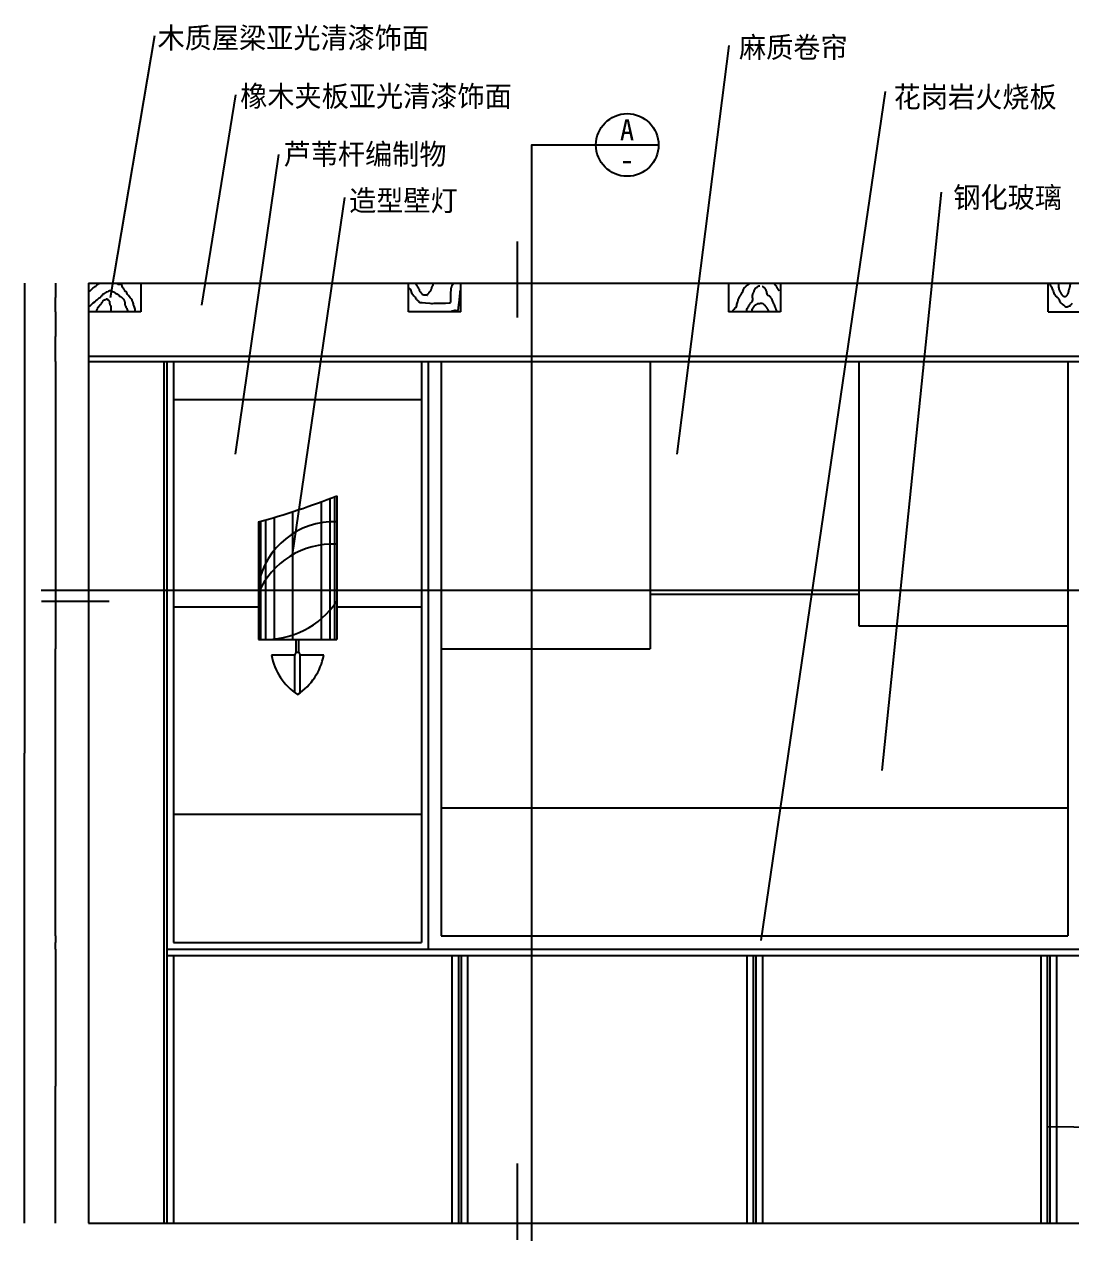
# Model space of a CAD drawing. Header units: metres. Extents: x 103 to 7206, y 244 to 9376.
# Drawn here: x 260 to 4271, y 4718 to 9376 of the extents above; entities that cross this region are included whole.
import ezdxf

# ---------------------------------------------------------------- set-up
doc = ezdxf.new("R2010")
doc.units = ezdxf.units.M
for name, color, linetype in [('3', 3, 'Continuous'), ('4', 4, 'Continuous'), ('7', 7, 'Continuous'), ('BH', 3, 'Continuous'), ('DIM', 3, 'Continuous'), ('TEXT', 3, 'Continuous')]:
    doc.layers.add(name, color=color, linetype=linetype)
doc.dimstyles.get("Standard").update_dxf_attribs({"dimtxt": 2.5, "dimasz": 2.5, "dimexe": 1.25, "dimexo": 0.625, "dimtad": 1, "dimcen": 2.5, "dimazin": 3, "dimtfac": 1, "dimtmove": 0, "dimatfit": 3})

# ---------------------------------------------------------------- blocks, each defined once
blk = doc.blocks.new('*D5')
for p, q in [((379.26, 8084.85), (379.26, 6984.85)), ((379.01, 6984.85), (378.76, 6984.85)), ((379.26, 5884.85), (379.26, 6984.85)), ((379.26, 6984.85), (379.26, 6984.85)), ((379.51, 6984.85), (379.76, 6984.85))]:
    blk.add_line(p, q)
at = {"layer": 'Defpoints'}
for p in [(379.26, 8084.85), (379.26, 6984.85), (379.26, 5884.85)]:
    blk.add_point(p, dxfattribs=at)
at = {"layer": 'DIM', "insert": (379.26, 6985.975), "char_height": 1, "attachment_point": 5}
blk.add_mtext('0', dxfattribs=at)
blk = doc.blocks.new('*D6')
for p, q in [((260.78, 8384.85), (260.78, 6584.85)), ((260.53, 6584.85), (260.28, 6584.85)), ((260.78, 4784.85), (260.78, 6584.85)), ((260.78, 6584.85), (260.78, 6584.85)), ((261.03, 6584.85), (261.28, 6584.85))]:
    blk.add_line(p, q)
at = {"layer": 'Defpoints'}
for p in [(260.78, 8384.85), (260.78, 6584.85), (260.78, 4784.85)]:
    blk.add_point(p, dxfattribs=at)
at = {"layer": 'DIM', "insert": (260.78, 6585.975), "char_height": 1, "attachment_point": 5}
blk.add_mtext('0', dxfattribs=at)
blk = doc.blocks.new('*D10')
for p, q in [((379.26, 5884.85), (379.26, 5859.85)), ((379.01, 5859.85), (378.76, 5859.85)), ((379.26, 5834.85), (379.26, 5859.85)), ((379.26, 5859.85), (379.26, 5859.85)), ((379.51, 5859.85), (379.76, 5859.85))]:
    blk.add_line(p, q)
at = {"layer": 'Defpoints'}
for p in [(379.26, 5884.85), (379.26, 5859.85), (379.26, 5834.85)]:
    blk.add_point(p, dxfattribs=at)
at = {"layer": 'DIM', "insert": (379.26, 5860.975), "char_height": 1, "attachment_point": 5}
blk.add_mtext('0', dxfattribs=at)
blk = doc.blocks.new('*D11')
for p, q in [((379.26, 5834.85), (379.26, 5309.85)), ((379.01, 5309.85), (378.76, 5309.85)), ((379.26, 4784.85), (379.26, 5309.85)), ((379.26, 5309.85), (379.26, 5309.85)), ((379.51, 5309.85), (379.76, 5309.85))]:
    blk.add_line(p, q)
at = {"layer": 'Defpoints'}
for p in [(379.26, 5834.85), (379.26, 5309.85), (379.26, 4784.85)]:
    blk.add_point(p, dxfattribs=at)
at = {"layer": 'DIM', "insert": (379.26, 5310.975), "char_height": 1, "attachment_point": 5}
blk.add_mtext('0', dxfattribs=at)
blk = doc.blocks.new('*D20')
for p, q in [((379.26, 8384.85), (379.26, 8329.85)), ((379.01, 8329.85), (378.76, 8329.85)), ((379.26, 8274.85), (379.26, 8329.85)), ((379.26, 8329.85), (379.26, 8329.85)), ((379.51, 8329.85), (379.76, 8329.85))]:
    blk.add_line(p, q)
at = {"layer": 'Defpoints'}
for p in [(379.26, 8384.85), (379.26, 8329.85), (379.26, 8274.85)]:
    blk.add_point(p, dxfattribs=at)
at = {"layer": 'DIM', "insert": (379.26, 8330.975), "char_height": 1, "attachment_point": 5}
blk.add_mtext('0', dxfattribs=at)
blk = doc.blocks.new('*D21')
for p, q in [((379.26, 8274.85), (379.26, 8179.85)), ((379.01, 8179.85), (378.76, 8179.85)), ((379.26, 8084.85), (379.26, 8179.85)), ((379.26, 8179.85), (379.26, 8179.85)), ((379.51, 8179.85), (379.76, 8179.85))]:
    blk.add_line(p, q)
at = {"layer": 'Defpoints'}
for p in [(379.26, 8274.85), (379.26, 8179.85), (379.26, 8084.85)]:
    blk.add_point(p, dxfattribs=at)
at = {"layer": 'DIM', "insert": (379.26, 8180.975), "char_height": 1, "attachment_point": 5}
blk.add_mtext('0', dxfattribs=at)

msp = doc.modelspace()

# ---------------------------------------------------------------- hatches: boundary and pattern name
at = {"layer": 'BH'}
h = msp.add_hatch(dxfattribs=at)
h.set_pattern_fill('GRATE', scale=1000)
h.paths.add_polyline_path([(1781.6, 8084.85), (831.6, 8084.85), (831.6, 5859.85), (1781.6, 5859.85)])
h.paths.add_polyline_path([(1456.6, 7020.53), (1311.6, 7020.53), (1311.6, 6969.19, -0.29), (1316.6, 6959.85), (1406.6, 6959.85, -0.21), (1306.6, 6809.85, -0.21), (1206.6, 6959.85), (1296.6, 6959.85, -0.29), (1301.6, 6969.19), (1301.6, 7020.53), (1156.6, 7020.53), (1156.6, 7470.53, 0.03), (1456.6, 7570.53)])
h = msp.add_hatch(dxfattribs=at)
h.set_pattern_fill('AR-RROOF', scale=500)
h.paths.add_polyline_path([(3456.6, 7072.8), (3456.6, 7193.83), (2656.6, 7193.83), (2656.6, 6984.85), (1856.6, 6984.85), (1856.6, 5884.85), (4256.6, 5884.85), (4256.6, 7072.8)])

# ---------------------------------------------------------------- linework, layer by layer
at = {"layer": '3'}
for p, q in [((506.6, 8104.85), (5606.6, 8104.85)), ((794.6, 8084.85), (794.6, 4784.85)), ((1806.6, 8084.85), (1806.6, 5834.85)), ((2656.6, 8084.85), (2656.6, 6984.85)), ((3456.6, 8084.85), (3456.6, 7072.8)), ((1396.44, 7547.26), (1396.44, 7020.53)), ((1429.76, 7559.94), (1429.76, 7020.53)), ((1448.29, 7567.21), (1448.29, 7020.53)), ((1287.68, 7509.36), (1287.68, 7020.53)), ((1164.92, 7472.77), (1164.92, 7020.53)), ((1183.44, 7477.88), (1183.44, 7020.53)), ((1216.77, 7487.44), (1216.77, 7020.53)), ((2656.6, 7193.83), (3456.6, 7193.83)), ((3456.6, 7072.8), (4256.6, 7072.8)), ((1856.6, 6984.85), (2656.6, 6984.85)), ((1924.1, 4784.85), (1924.1, 5809.85)), ((1934.1, 4784.85), (1934.1, 5809.85)), ((3051.6, 5809.85), (3051.6, 4784.85)), ((3061.6, 5809.85), (3061.6, 4784.85)), ((4179.1, 4784.85), (4179.1, 5809.85)), ((4189.1, 4784.85), (4189.1, 5809.85))]:
    msp.add_line(p, q, dxfattribs=at)
for centre, radius, start, end in [((1444.86, 7177.94), 292.82, 87.7, 169.87), ((1442.67, 7074.21), 311.78, 87.44, 156.57), ((1185.09, 7344.6), 324.48, 267.11, 326.8)]:
    msp.add_arc(centre, radius, start, end, dxfattribs=at)
at = {"layer": '4'}
for p, q in [((506.6, 8384.85), (5606.6, 8384.85)), ((506.6, 8384.85), (506.6, 4784.85)), ((706.6, 8384.85), (706.6, 8274.85)), ((1731.6, 8274.85), (1731.6, 8384.85)), ((1931.6, 8274.85), (1931.6, 8384.85)), ((2956.6, 8384.85), (2956.6, 8274.85)), ((3156.6, 8384.85), (3156.6, 8274.85)), ((4181.6, 8274.85), (4181.6, 8384.85)), ((706.6, 8274.85), (506.6, 8274.85)), ((1931.6, 8274.85), (1731.6, 8274.85)), ((3156.6, 8274.85), (2956.6, 8274.85)), ((4181.6, 8274.85), (4381.6, 8274.85)), ((506.6, 8084.85), (5606.6, 8084.85)), ((806.6, 8084.85), (806.6, 4784.85)), ((1856.6, 8084.85), (1856.6, 5884.85)), ((4256.6, 8084.85), (4256.6, 5884.85)), ((1456.6, 7570.53), (1456.6, 7020.53)), ((1156.6, 7470.53), (1156.6, 7020.53)), ((1156.6, 7020.53), (1456.6, 7020.53)), ((1301.6, 6969.19), (1301.6, 7020.53)), ((1311.6, 6969.19), (1311.6, 7020.53)), ((1296.6, 6959.85), (1206.6, 6959.85)), ((1296.6, 6816.68), (1296.6, 6961.16)), ((1316.6, 6816.68), (1316.6, 6961.16)), ((1406.6, 6959.85), (1316.6, 6959.85)), ((1856.6, 5884.85), (4256.6, 5884.85)), ((506.6, 4784.85), (5606.6, 4784.85))]:
    msp.add_line(p, q, dxfattribs=at)
for centre, radius, start, end in [((466.36, 10041.25), 2661.78, 285.03, 291.84), ((1429.11, 6999.85), 226.07, 190.19, 237.19), ((1306.6, 6960.51), 10.02, 356.25, 183.75), ((1184.1, 6999.85), 226.07, 302.81, 349.81)]:
    msp.add_arc(centre, radius, start, end, dxfattribs=at)
at = {"layer": '7'}
for p, q in [((831.6, 8084.85), (831.6, 5859.85)), ((1781.6, 8084.85), (1781.6, 5859.85)), ((806.6, 5834.85), (5306.6, 5834.85)), ((831.6, 5859.85), (1781.6, 5859.85)), ((806.6, 5809.85), (5306.6, 5809.85)), ((831.6, 5809.85), (831.6, 4784.85)), ((1899.1, 4784.85), (1899.1, 5809.85)), ((1959.1, 4784.85), (1959.1, 5809.85)), ((3026.6, 5809.85), (3026.6, 4784.85)), ((3086.6, 5809.85), (3086.6, 4784.85)), ((4154.1, 4784.85), (4154.1, 5809.85)), ((4214.1, 4784.85), (4214.1, 5809.85))]:
    msp.add_line(p, q, dxfattribs=at)
at = {"layer": 'BH'}
for p, q in [((546.87, 8382.94), (550.63, 8384.82)), ((550.63, 8384.82), (552.52, 8384.82)), ((511.12, 8354.74), (513, 8354.74)), ((513, 8354.74), (514.88, 8358.5)), ((514.88, 8358.5), (518.64, 8362.26)), ((518.64, 8362.26), (522.41, 8366.02)), ((522.41, 8366.02), (526.17, 8367.9)), ((526.17, 8367.9), (529.93, 8371.66)), ((529.93, 8371.66), (533.7, 8373.54)), ((533.7, 8373.54), (537.46, 8377.3)), ((537.46, 8377.3), (541.22, 8379.18)), ((541.22, 8379.18), (546.87, 8382.94)), ((558.16, 8337.82), (560.04, 8339.7)), ((560.04, 8339.7), (561.92, 8343.46)), ((561.92, 8343.46), (565.69, 8345.34)), ((565.69, 8345.34), (567.57, 8345.34)), ((567.57, 8345.34), (569.45, 8347.22)), ((569.45, 8347.22), (571.33, 8349.1)), ((571.33, 8349.1), (573.21, 8349.1)), ((573.21, 8349.1), (575.1, 8350.98)), ((575.1, 8350.98), (580.74, 8352.86)), ((580.74, 8352.86), (584.51, 8354.74)), ((584.51, 8354.74), (586.39, 8356.62)), ((586.39, 8356.62), (593.91, 8356.62)), ((593.91, 8356.62), (595.8, 8354.74)), ((595.8, 8354.74), (597.68, 8352.86)), ((597.68, 8352.86), (601.44, 8350.98)), ((601.44, 8350.98), (605.2, 8349.1)), ((605.2, 8349.1), (607.09, 8347.22)), ((607.09, 8347.22), (610.85, 8345.34)), ((610.85, 8345.34), (614.61, 8343.46)), ((614.61, 8343.46), (620.26, 8339.7)), ((616.49, 8381.06), (616.49, 8382.94)), ((618.38, 8381.06), (616.49, 8381.06)), ((618.38, 8379.18), (618.38, 8381.06)), ((633.43, 8379.18), (618.38, 8379.18)), ((620.26, 8339.7), (624.02, 8337.82)), ((633.43, 8377.3), (633.43, 8379.18)), ((635.31, 8375.42), (633.43, 8377.3)), ((635.31, 8369.78), (635.31, 8375.42)), ((637.19, 8367.9), (635.31, 8369.78)), ((639.08, 8367.9), (637.19, 8367.9)), ((639.08, 8366.02), (639.08, 8367.9)), ((640.96, 8362.26), (639.08, 8366.02)), ((642.84, 8360.38), (640.96, 8362.26)), ((644.72, 8358.5), (642.84, 8360.38)), ((644.72, 8356.62), (644.72, 8358.5)), ((646.6, 8352.86), (644.72, 8356.62)), ((650.37, 8350.98), (646.6, 8352.86)), ((652.25, 8347.22), (650.37, 8350.98)), ((654.13, 8343.46), (652.25, 8347.22)), ((656.01, 8341.58), (654.13, 8343.46)), ((659.78, 8337.82), (656.01, 8341.58)), ((1732.47, 8367.21), (1732.47, 8366.74)), ((1732.47, 8366.74), (1733.86, 8364.89)), ((1733.86, 8364.89), (1738.49, 8360.26)), ((1738.49, 8360.26), (1743.12, 8347.3)), ((1743.12, 8347.3), (1747.76, 8341.75)), ((1747.76, 8341.75), (1752.39, 8336.2)), ((1757.95, 8384.33), (1757.95, 8382.02)), ((1757.95, 8382.02), (1758.41, 8381.55)), ((1758.41, 8381.55), (1758.88, 8380.63)), ((1758.88, 8380.63), (1759.8, 8380.16)), ((1759.8, 8380.16), (1760.73, 8379.24)), ((1760.73, 8379.24), (1761.66, 8377.85)), ((1761.66, 8377.85), (1762.12, 8376.46)), ((1762.12, 8376.46), (1763.05, 8375.54)), ((1763.05, 8375.54), (1763.51, 8374.61)), ((1763.51, 8374.61), (1765.36, 8371.83)), ((1765.36, 8371.83), (1765.83, 8370.45)), ((1765.83, 8370.45), (1766.29, 8369.52)), ((1766.29, 8369.52), (1766.75, 8369.06)), ((1766.75, 8369.06), (1767.22, 8369.06)), ((1767.22, 8369.06), (1767.22, 8368.59)), ((1767.22, 8368.59), (1767.68, 8368.13)), ((1767.68, 8368.13), (1768.14, 8367.67)), ((1768.14, 8367.67), (1768.61, 8366.74)), ((1768.61, 8366.74), (1770, 8363.97)), ((1770, 8363.97), (1770, 8363.04)), ((1770, 8363.04), (1770.46, 8362.11)), ((1770.46, 8362.11), (1770.92, 8361.65)), ((1770.92, 8361.65), (1771.39, 8361.65)), ((1771.39, 8361.65), (1771.85, 8361.19)), ((1771.85, 8361.19), (1771.85, 8359.8)), ((1771.85, 8359.8), (1772.31, 8357.95)), ((1772.31, 8357.95), (1772.78, 8356.56)), ((1772.78, 8356.56), (1773.7, 8355.17)), ((1773.7, 8355.17), (1773.7, 8353.78)), ((1773.7, 8353.78), (1774.63, 8352.86)), ((1774.63, 8352.86), (1774.63, 8352.4)), ((1774.63, 8352.4), (1775.56, 8352.4)), ((1775.56, 8352.4), (1775.56, 8351.93)), ((1775.56, 8351.93), (1776.48, 8351.47)), ((1776.48, 8351.47), (1777.87, 8350.08)), ((1777.87, 8350.08), (1778.8, 8348.23)), ((1778.8, 8348.23), (1779.73, 8347.3)), ((1779.73, 8347.3), (1780.65, 8345.92)), ((1780.65, 8345.92), (1781.12, 8344.53)), ((1781.12, 8344.53), (1782.04, 8343.6)), ((1782.04, 8343.6), (1782.97, 8343.14)), ((1782.97, 8343.14), (1783.9, 8343.14)), ((1783.9, 8343.14), (1785.75, 8341.29)), ((1785.75, 8341.29), (1790.38, 8340.36)), ((1790.38, 8340.36), (1792.24, 8339.44)), ((1792.24, 8339.44), (1794.09, 8339.44)), ((1794.09, 8339.44), (1794.55, 8339.9)), ((1794.55, 8339.9), (1797.8, 8339.9)), ((1797.8, 8339.9), (1799.65, 8339.44)), ((1799.65, 8339.44), (1801.5, 8339.44)), ((1801.5, 8339.44), (1802.89, 8338.97)), ((1802.89, 8338.97), (1803.82, 8338.97)), ((1803.82, 8338.97), (1804.28, 8339.44)), ((1804.28, 8340.82), (1804.75, 8341.75)), ((1804.28, 8339.44), (1804.28, 8340.82)), ((1804.75, 8342.68), (1805.67, 8343.6)), ((1804.75, 8341.75), (1804.75, 8342.68)), ((1805.67, 8343.6), (1806.14, 8343.6)), ((1806.14, 8343.6), (1806.6, 8344.06)), ((1806.6, 8344.06), (1807.06, 8344.53)), ((1807.06, 8344.53), (1807.99, 8344.99)), ((1807.99, 8344.99), (1808.92, 8346.38)), ((1808.92, 8346.38), (1810.31, 8348.23)), ((1810.31, 8348.23), (1811.23, 8350.08)), ((1811.23, 8350.08), (1812.16, 8351.47)), ((1812.16, 8351.47), (1812.62, 8352.4)), ((1812.62, 8352.4), (1813.55, 8352.86)), ((1813.55, 8352.86), (1814.01, 8353.78)), ((1814.01, 8353.78), (1814.48, 8353.78)), ((1814.48, 8353.78), (1815.4, 8354.25)), ((1815.4, 8354.25), (1816.79, 8355.64)), ((1816.79, 8355.64), (1817.26, 8356.56)), ((1817.26, 8356.56), (1817.72, 8358.41)), ((1817.72, 8358.41), (1818.65, 8360.26)), ((1818.65, 8360.26), (1819.11, 8361.65)), ((1819.11, 8363.04), (1820.96, 8364.89)), ((1819.11, 8361.65), (1819.11, 8363.04)), ((1820.96, 8364.89), (1821.43, 8365.82)), ((1821.43, 8368.59), (1821.89, 8370.45)), ((1821.43, 8365.82), (1821.43, 8368.59)), ((1821.89, 8370.45), (1822.82, 8373.22)), ((1822.82, 8373.22), (1823.28, 8374.15)), ((1823.28, 8374.15), (1824.21, 8375.07)), ((1824.21, 8375.07), (1824.21, 8375.54)), ((1824.21, 8375.54), (1825.13, 8375.54)), ((1825.13, 8375.54), (1825.6, 8376)), ((1825.6, 8381.09), (1825.6, 8383.4)), ((1826.06, 8381.09), (1825.6, 8381.09)), ((1825.6, 8376.46), (1826.06, 8377.39)), ((1825.6, 8376), (1825.6, 8376.46)), ((1826.06, 8377.39), (1826.06, 8381.09)), ((1893.24, 8335.73), (1893.7, 8340.36)), ((1893.7, 8345.92), (1894.17, 8351.47)), ((1893.7, 8340.36), (1893.7, 8345.92)), ((1894.17, 8353.32), (1894.63, 8353.78)), ((1894.17, 8351.47), (1894.17, 8353.32)), ((1894.63, 8353.78), (1895.09, 8354.71)), ((1895.09, 8365.35), (1895.56, 8366.74)), ((1895.09, 8354.71), (1895.09, 8365.35)), ((1895.56, 8366.74), (1896.02, 8367.67)), ((1896.02, 8368.59), (1896.48, 8369.06)), ((1896.02, 8367.67), (1896.02, 8368.59)), ((1896.48, 8369.06), (1896.95, 8369.98)), ((1896.95, 8371.37), (1897.41, 8373.22)), ((1896.95, 8369.98), (1896.95, 8371.37)), ((1897.41, 8373.22), (1898.34, 8375.07)), ((1898.34, 8375.07), (1898.8, 8376.46)), ((1898.8, 8376.46), (1899.26, 8377.85)), ((1899.26, 8377.85), (1899.73, 8378.31)), ((1899.73, 8378.31), (1900.65, 8378.31)), ((1900.65, 8378.31), (1901.12, 8378.78)), ((1901.12, 8378.78), (1901.58, 8378.78)), ((1901.58, 8378.78), (1901.58, 8380.16)), ((1901.58, 8380.16), (1902.04, 8380.16)), ((1902.04, 8380.63), (1902.51, 8381.09)), ((1902.04, 8380.16), (1902.04, 8380.63)), ((1902.51, 8382.02), (1902.97, 8382.48)), ((1902.51, 8381.09), (1902.51, 8382.02)), ((1902.97, 8382.48), (1902.97, 8382.94)), ((1927.99, 8348.23), (1926.6, 8335.27)), ((1928.45, 8353.78), (1927.99, 8348.23)), ((1928.92, 8355.17), (1928.45, 8353.78)), ((1929.38, 8356.1), (1928.92, 8355.17)), ((1929.84, 8357.02), (1929.38, 8356.1)), ((1929.84, 8358.41), (1929.84, 8357.02)), ((3002.38, 8336.84), (3003.65, 8339.38)), ((3003.65, 8339.38), (3004.92, 8341.93)), ((3004.92, 8343.2), (3006.2, 8344.47)), ((3004.92, 8341.93), (3004.92, 8343.2)), ((3006.2, 8344.47), (3007.47, 8347.01)), ((3007.47, 8347.01), (3008.74, 8349.56)), ((3008.74, 8349.56), (3011.29, 8353.37)), ((3011.29, 8353.37), (3013.84, 8361)), ((3013.84, 8361), (3015.11, 8363.55)), ((3015.11, 8363.55), (3017.66, 8368.63)), ((3017.66, 8368.63), (3018.93, 8369.91)), ((3018.93, 8369.91), (3020.2, 8369.91)), ((3020.2, 8369.91), (3020.2, 8371.18)), ((3020.2, 8371.18), (3021.48, 8371.18)), ((3021.48, 8371.18), (3022.75, 8372.45)), ((3022.75, 8372.45), (3024.02, 8373.72)), ((3024.02, 8373.72), (3025.3, 8374.99)), ((3025.3, 8374.99), (3025.3, 8376.27)), ((3025.3, 8376.27), (3026.57, 8376.27)), ((3026.57, 8377.54), (3027.84, 8377.54)), ((3026.57, 8376.27), (3026.57, 8377.54)), ((3027.84, 8377.54), (3029.12, 8378.81)), ((3029.12, 8378.81), (3030.39, 8378.81)), ((3030.39, 8378.81), (3030.39, 8380.08)), ((3030.39, 8380.08), (3032.94, 8380.08)), ((3032.94, 8380.08), (3032.94, 8381.35)), ((3032.94, 8381.35), (3034.21, 8381.35)), ((3034.21, 8381.35), (3034.21, 8382.63)), ((3034.21, 8382.63), (3036.75, 8382.63)), ((3048.21, 8338.11), (3049.49, 8341.93)), ((3048.21, 8329.21), (3048.21, 8338.11)), ((3049.49, 8344.47), (3050.76, 8345.74)), ((3049.49, 8341.93), (3049.49, 8344.47)), ((3050.76, 8347.01), (3052.03, 8348.29)), ((3050.76, 8345.74), (3050.76, 8347.01)), ((3052.03, 8348.29), (3053.31, 8350.83)), ((3053.31, 8350.83), (3054.58, 8352.1)), ((3054.58, 8355.92), (3055.85, 8358.46)), ((3054.58, 8352.1), (3054.58, 8355.92)), ((3055.85, 8358.46), (3057.13, 8361)), ((3057.13, 8361), (3058.4, 8363.55)), ((3058.4, 8363.55), (3059.67, 8366.09)), ((3059.67, 8366.09), (3059.67, 8367.36)), ((3059.67, 8367.36), (3060.95, 8367.36)), ((3060.95, 8367.36), (3062.22, 8368.63)), ((3062.22, 8368.63), (3063.49, 8368.63)), ((3063.49, 8368.63), (3066.04, 8369.91)), ((3066.04, 8369.91), (3067.31, 8371.18)), ((3067.31, 8371.18), (3067.31, 8372.45)), ((3067.31, 8372.45), (3069.86, 8372.45)), ((3069.86, 8372.45), (3071.13, 8373.72)), ((3071.13, 8373.72), (3073.68, 8374.99)), ((3073.68, 8374.99), (3077.5, 8374.99)), ((3086.41, 8373.72), (3087.68, 8373.72)), ((3087.68, 8373.72), (3088.96, 8372.45)), ((3088.96, 8372.45), (3090.23, 8371.18)), ((3090.23, 8371.18), (3092.78, 8369.91)), ((3092.78, 8369.91), (3094.05, 8368.63)), ((3094.05, 8368.63), (3095.32, 8366.09)), ((3095.32, 8366.09), (3096.6, 8364.82)), ((3096.6, 8364.82), (3097.87, 8362.28)), ((3097.87, 8362.28), (3099.14, 8361)), ((3099.14, 8361), (3100.41, 8358.46)), ((3100.41, 8358.46), (3100.41, 8357.19)), ((3100.41, 8357.19), (3102.96, 8352.1)), ((3102.96, 8352.1), (3102.96, 8348.29)), ((3102.96, 8348.29), (3104.23, 8344.47)), ((3104.23, 8344.47), (3108.05, 8339.38)), ((3108.05, 8339.38), (3111.87, 8336.84)), ((3132.25, 8382.63), (3133.52, 8382.63)), ((3133.52, 8382.63), (3136.06, 8378.81)), ((3136.06, 8378.81), (3139.88, 8374.99)), ((3139.88, 8374.99), (3139.88, 8372.45)), ((3139.88, 8372.45), (3141.16, 8371.18)), ((3141.16, 8371.18), (3141.16, 8369.91)), ((3141.16, 8369.91), (3142.43, 8369.91)), ((3142.43, 8369.91), (3142.43, 8367.36)), ((3142.43, 8367.36), (3143.7, 8366.09)), ((3143.7, 8366.09), (3143.7, 8364.82)), ((3143.7, 8364.82), (3144.98, 8364.82)), ((3144.98, 8364.82), (3144.98, 8363.55)), ((3144.98, 8363.55), (3146.25, 8363.55)), ((3146.25, 8363.55), (3146.25, 8361)), ((3146.25, 8361), (3147.52, 8361)), ((3147.52, 8361), (3147.52, 8359.73)), ((3147.52, 8359.73), (3148.8, 8359.73)), ((3148.8, 8359.73), (3148.8, 8358.46)), ((3148.8, 8358.46), (3150.07, 8358.46)), ((3150.07, 8358.46), (3150.07, 8355.92)), ((4186.4, 8381.56), (4187.67, 8380.29)), ((4187.67, 8380.29), (4188.94, 8377.74)), ((4188.94, 8377.74), (4191.49, 8373.93)), ((4191.49, 8373.93), (4194.04, 8370.11)), ((4194.04, 8370.11), (4196.58, 8362.48)), ((4196.58, 8362.48), (4199.13, 8358.67)), ((4199.13, 8358.67), (4200.4, 8354.85)), ((4200.4, 8354.85), (4201.68, 8349.76)), ((4201.68, 8349.76), (4202.95, 8345.95)), ((4202.95, 8345.95), (4205.5, 8342.13)), ((4205.5, 8342.13), (4208.04, 8337.05)), ((4220.77, 8382.83), (4220.77, 8368.84)), ((4220.77, 8368.84), (4222.05, 8365.03)), ((4222.05, 8365.03), (4222.05, 8361.21)), ((4222.05, 8361.21), (4223.32, 8358.67)), ((4223.32, 8358.67), (4223.32, 8357.39)), ((4223.32, 8357.39), (4224.59, 8357.39)), ((4224.59, 8357.39), (4224.59, 8354.85)), ((4224.59, 8354.85), (4225.87, 8352.31)), ((4225.87, 8352.31), (4228.41, 8349.76)), ((4228.41, 8349.76), (4228.41, 8347.22)), ((4228.41, 8347.22), (4229.69, 8347.22)), ((4229.69, 8347.22), (4229.69, 8344.68)), ((4229.69, 8344.68), (4232.23, 8342.13)), ((4232.23, 8342.13), (4233.51, 8339.59)), ((4233.51, 8339.59), (4236.05, 8337.05)), ((4251.33, 8335.77), (4253.88, 8338.32)), ((4253.88, 8338.32), (4255.15, 8339.59)), ((4255.15, 8340.86), (4256.42, 8342.13)), ((4255.15, 8339.59), (4255.15, 8340.86)), ((4256.42, 8342.13), (4256.42, 8343.4)), ((4256.42, 8343.4), (4257.7, 8343.4)), ((4257.7, 8344.68), (4258.97, 8347.22)), ((4257.7, 8343.4), (4257.7, 8344.68)), ((4258.97, 8349.76), (4260.24, 8352.31)), ((4258.97, 8347.22), (4258.97, 8349.76)), ((4260.24, 8357.39), (4261.52, 8358.67)), ((4260.24, 8352.31), (4260.24, 8357.39)), ((4261.52, 8358.67), (4261.52, 8361.21)), ((4261.52, 8361.21), (4262.79, 8361.21)), ((4262.79, 8365.03), (4264.06, 8366.3)), ((4262.79, 8361.21), (4262.79, 8365.03)), ((4264.06, 8366.3), (4264.06, 8370.11)), ((4264.06, 8370.11), (4265.34, 8370.11)), ((4265.34, 8370.11), (4265.34, 8377.74)), ((4265.34, 8377.74), (4266.61, 8377.74)), ((4266.61, 8377.74), (4266.61, 8380.29)), ((4266.61, 8380.29), (4267.88, 8380.29)), ((4267.88, 8380.29), (4267.88, 8382.83)), ((507.35, 8294.59), (511.12, 8296.47)), ((507.35, 8292.71), (507.35, 8294.59)), ((511.12, 8296.47), (514.88, 8300.23)), ((514.88, 8300.23), (520.53, 8305.87)), ((520.53, 8305.87), (524.29, 8309.63)), ((524.29, 8309.63), (529.93, 8313.39)), ((529.93, 8313.39), (533.7, 8317.15)), ((533.7, 8317.15), (539.34, 8320.91)), ((539.34, 8320.91), (543.11, 8324.67)), ((541.22, 8290.83), (543.11, 8292.71)), ((543.11, 8324.67), (546.87, 8328.42)), ((543.11, 8292.71), (544.99, 8294.59)), ((544.99, 8294.59), (546.87, 8298.35)), ((546.87, 8328.42), (550.63, 8330.3)), ((546.87, 8298.35), (548.75, 8298.35)), ((548.75, 8298.35), (550.63, 8300.23)), ((550.63, 8330.3), (554.4, 8334.06)), ((550.63, 8300.23), (550.63, 8302.11)), ((550.63, 8302.11), (552.52, 8302.11)), ((552.52, 8302.11), (552.52, 8303.99)), ((552.52, 8303.99), (554.4, 8303.99)), ((554.4, 8334.06), (556.28, 8335.94)), ((554.4, 8303.99), (556.28, 8305.87)), ((556.28, 8335.94), (558.16, 8337.82)), ((556.28, 8305.87), (556.28, 8309.63)), ((556.28, 8309.63), (558.16, 8309.63)), ((558.16, 8309.63), (558.16, 8311.51)), ((558.16, 8311.51), (560.04, 8311.51)), ((560.04, 8313.39), (561.92, 8315.27)), ((560.04, 8311.51), (560.04, 8313.39)), ((561.92, 8317.15), (563.81, 8319.03)), ((561.92, 8315.27), (561.92, 8317.15)), ((563.81, 8319.03), (567.57, 8320.91)), ((567.57, 8320.91), (569.45, 8322.79)), ((569.45, 8322.79), (573.21, 8322.79)), ((573.21, 8322.79), (573.21, 8324.67)), ((573.21, 8324.67), (578.86, 8324.67)), ((578.86, 8324.67), (578.86, 8322.79)), ((578.86, 8322.79), (580.74, 8320.91)), ((580.74, 8320.91), (582.62, 8319.03)), ((582.62, 8319.03), (584.51, 8317.15)), ((584.51, 8317.15), (584.51, 8315.27)), ((584.51, 8315.27), (586.39, 8315.27)), ((586.39, 8315.27), (586.39, 8305.87)), ((586.39, 8305.87), (588.27, 8305.87)), ((588.27, 8305.87), (588.27, 8300.23)), ((588.27, 8300.23), (590.15, 8300.23)), ((590.15, 8300.23), (590.15, 8296.47)), ((590.15, 8296.47), (592.03, 8296.47)), ((592.03, 8296.47), (592.03, 8276.41)), ((624.02, 8337.82), (625.9, 8334.06)), ((625.9, 8334.06), (629.67, 8334.06)), ((629.67, 8334.06), (631.55, 8332.18)), ((631.55, 8332.18), (633.43, 8330.3)), ((633.43, 8330.3), (635.31, 8328.42)), ((635.31, 8328.42), (637.19, 8326.54)), ((637.19, 8326.54), (639.08, 8326.54)), ((639.08, 8326.54), (639.08, 8324.67)), ((639.08, 8324.67), (640.96, 8322.79)), ((640.96, 8322.79), (640.96, 8320.91)), ((640.96, 8320.91), (642.84, 8319.03)), ((642.84, 8319.03), (642.84, 8315.27)), ((642.84, 8315.27), (644.72, 8313.39)), ((644.72, 8313.39), (644.72, 8302.11)), ((644.72, 8302.11), (646.6, 8300.23)), ((646.6, 8300.23), (646.6, 8296.47)), ((646.6, 8296.47), (648.48, 8296.47)), ((648.48, 8296.47), (648.48, 8292.71)), ((648.48, 8292.71), (650.37, 8290.83)), ((661.66, 8334.06), (659.78, 8337.82)), ((663.54, 8332.18), (661.66, 8334.06)), ((665.42, 8328.42), (663.54, 8332.18)), ((669.18, 8324.67), (665.42, 8328.42)), ((672.95, 8319.03), (669.18, 8324.67)), ((674.83, 8313.39), (672.95, 8319.03)), ((676.71, 8309.63), (674.83, 8313.39)), ((678.59, 8305.87), (676.71, 8309.63)), ((678.59, 8302.11), (678.59, 8305.87)), ((680.47, 8296.47), (678.59, 8302.11)), ((684.24, 8285.19), (680.47, 8296.47)), ((1752.39, 8336.2), (1757.02, 8330.64)), ((1757.02, 8330.64), (1758.41, 8328.79)), ((1758.41, 8328.79), (1760.27, 8324.16)), ((1760.27, 8324.16), (1761.66, 8322.31)), ((1761.66, 8322.31), (1762.58, 8321.85)), ((1762.58, 8321.85), (1763.05, 8321.39)), ((1763.05, 8321.39), (1763.97, 8320.92)), ((1763.97, 8320.92), (1764.9, 8320)), ((1764.9, 8320), (1765.83, 8319.54)), ((1765.83, 8319.54), (1766.75, 8318.15)), ((1766.75, 8318.15), (1768.14, 8316.76)), ((1768.14, 8316.76), (1770, 8314.91)), ((1770, 8314.91), (1771.39, 8313.52)), ((1771.39, 8313.52), (1773.24, 8312.13)), ((1773.24, 8312.13), (1775.09, 8311.2)), ((1775.09, 8311.2), (1776.02, 8310.74)), ((1776.02, 8310.74), (1779.26, 8310.74)), ((1779.26, 8310.74), (1783.9, 8310.28)), ((1783.9, 8310.28), (1796.87, 8309.35)), ((1796.87, 8309.35), (1813.55, 8308.43)), ((1813.55, 8308.43), (1819.11, 8307.04)), ((1819.11, 8307.04), (1820.5, 8306.58)), ((1820.5, 8306.58), (1823.74, 8306.58)), ((1823.74, 8306.58), (1829.3, 8307.5)), ((1829.3, 8307.5), (1842.27, 8307.96)), ((1842.27, 8307.96), (1858.95, 8308.43)), ((1858.95, 8308.43), (1873.78, 8308.43)), ((1873.78, 8308.43), (1886.75, 8308.89)), ((1886.75, 8308.89), (1891.39, 8309.35)), ((1891.39, 8309.35), (1892.31, 8310.74)), ((1892.31, 8310.74), (1893.24, 8312.59)), ((1893.24, 8312.59), (1893.24, 8335.73)), ((1922.89, 8301.95), (1921.97, 8289.61)), ((1923.82, 8307.5), (1922.89, 8301.95)), ((1925.21, 8322.31), (1923.82, 8307.5)), ((1926.6, 8335.27), (1925.21, 8322.31)), ((2980.73, 8289.13), (2984.55, 8291.67)), ((2984.55, 8291.67), (2987.1, 8295.49)), ((2987.1, 8295.49), (2988.37, 8299.3)), ((2988.37, 8302.5), (2990.92, 8310.13)), ((2988.37, 8299.3), (2988.37, 8302.5)), ((2990.92, 8310.13), (2992.19, 8312.67)), ((2992.19, 8315.22), (2993.47, 8316.49)), ((2992.19, 8312.67), (2992.19, 8315.22)), ((2993.47, 8320.31), (2994.74, 8322.85)), ((2993.47, 8316.49), (2993.47, 8320.31)), ((2994.74, 8322.85), (2996.01, 8325.39)), ((2996.01, 8325.39), (2997.29, 8327.94)), ((2997.29, 8327.94), (2998.56, 8331.75)), ((2998.56, 8331.75), (3001.11, 8334.3)), ((3001.11, 8334.3), (3002.38, 8336.84)), ((3027.84, 8287.86), (3030.39, 8291.67)), ((3030.39, 8291.67), (3032.94, 8294.22)), ((3032.94, 8294.22), (3034.21, 8298.03)), ((3034.21, 8298.03), (3036.75, 8300.58)), ((3036.75, 8302.5), (3040.57, 8306.31)), ((3036.75, 8300.58), (3036.75, 8302.5)), ((3040.57, 8306.31), (3041.85, 8308.86)), ((3041.85, 8308.86), (3045.67, 8312.67)), ((3045.67, 8312.67), (3048.21, 8316.49)), ((3049.49, 8326.66), (3048.21, 8329.21)), ((3048.21, 8316.49), (3049.49, 8320.31)), ((3049.49, 8320.31), (3049.49, 8326.66)), ((3050.76, 8289.13), (3052.03, 8291.67)), ((3052.03, 8291.67), (3053.31, 8292.94)), ((3053.31, 8292.94), (3055.85, 8298.03)), ((3055.85, 8298.03), (3055.85, 8299.3)), ((3055.85, 8299.3), (3057.13, 8299.3)), ((3057.13, 8299.3), (3058.4, 8300.58)), ((3058.4, 8300.58), (3058.4, 8301.23)), ((3058.4, 8301.23), (3060.95, 8301.23)), ((3060.95, 8301.23), (3060.95, 8302.5)), ((3060.95, 8302.5), (3062.22, 8302.5)), ((3062.22, 8302.5), (3063.49, 8303.77)), ((3063.49, 8303.77), (3064.77, 8303.77)), ((3064.77, 8303.77), (3066.04, 8305.04)), ((3066.04, 8305.04), (3067.31, 8305.04)), ((3067.31, 8305.04), (3067.31, 8306.31)), ((3067.31, 8306.31), (3077.5, 8306.31)), ((3077.5, 8306.31), (3078.77, 8307.59)), ((3078.77, 8307.59), (3087.68, 8307.59)), ((3087.68, 8307.59), (3090.23, 8305.04)), ((3090.23, 8305.04), (3091.5, 8305.04)), ((3091.5, 8305.04), (3091.5, 8303.77)), ((3091.5, 8303.77), (3092.78, 8302.5)), ((3092.78, 8302.5), (3094.05, 8302.5)), ((3094.05, 8302.5), (3094.05, 8301.23)), ((3094.05, 8301.23), (3095.32, 8301.23)), ((3095.32, 8301.23), (3096.6, 8300.58)), ((3096.6, 8300.58), (3096.6, 8299.3)), ((3096.6, 8299.3), (3099.14, 8296.76)), ((3099.14, 8296.76), (3099.14, 8295.49)), ((3099.14, 8295.49), (3100.41, 8295.49)), ((3100.41, 8295.49), (3100.41, 8294.22)), ((3100.41, 8294.22), (3102.96, 8291.67)), ((3102.96, 8291.67), (3102.96, 8290.4)), ((3111.87, 8336.84), (3114.42, 8335.57)), ((3114.42, 8335.57), (3114.42, 8334.3)), ((3114.42, 8334.3), (3115.69, 8334.3)), ((3115.69, 8334.3), (3115.69, 8333.02)), ((3115.69, 8333.02), (3116.97, 8333.02)), ((3116.97, 8333.02), (3116.97, 8330.48)), ((3116.97, 8330.48), (3122.06, 8325.39)), ((3122.06, 8325.39), (3122.06, 8324.12)), ((3122.06, 8324.12), (3123.33, 8321.58)), ((3123.33, 8321.58), (3123.33, 8320.31)), ((3123.33, 8320.31), (3124.61, 8317.76)), ((3124.61, 8317.76), (3125.88, 8313.95)), ((3125.88, 8313.95), (3127.15, 8311.4)), ((3127.15, 8311.4), (3128.43, 8308.86)), ((3128.43, 8308.86), (3128.43, 8307.59)), ((3128.43, 8307.59), (3129.7, 8305.04)), ((3129.7, 8305.04), (3130.97, 8303.77)), ((3130.97, 8303.77), (3132.25, 8301.23)), ((3132.25, 8301.23), (3133.52, 8298.03)), ((3133.52, 8298.03), (3133.52, 8296.76)), ((3133.52, 8296.76), (3134.79, 8294.22)), ((3134.79, 8294.22), (3136.06, 8292.94)), ((3136.06, 8292.94), (3136.06, 8290.4)), ((4208.04, 8337.05), (4209.32, 8335.77)), ((4209.32, 8335.77), (4211.86, 8334.5)), ((4211.86, 8334.5), (4213.14, 8331.96)), ((4213.14, 8331.96), (4215.68, 8330.69)), ((4215.68, 8330.69), (4218.23, 8328.14)), ((4218.23, 8328.14), (4219.5, 8325.6)), ((4219.5, 8325.6), (4222.05, 8323.05)), ((4222.05, 8323.05), (4223.32, 8320.51)), ((4223.32, 8320.51), (4224.59, 8316.7)), ((4224.59, 8316.7), (4227.14, 8312.88)), ((4227.14, 8312.88), (4229.69, 8309.06)), ((4229.69, 8309.06), (4232.23, 8306.52)), ((4232.23, 8306.52), (4233.51, 8306.52)), ((4233.51, 8306.52), (4237.33, 8302.71)), ((4236.05, 8337.05), (4237.33, 8337.05)), ((4237.33, 8337.05), (4237.33, 8335.77)), ((4237.33, 8335.77), (4238.6, 8335.77)), ((4237.33, 8302.71), (4239.87, 8301.43)), ((4238.6, 8335.77), (4239.87, 8334.5)), ((4239.87, 8334.5), (4241.15, 8334.5)), ((4239.87, 8301.43), (4242.42, 8299.51)), ((4241.15, 8334.5), (4241.15, 8333.23)), ((4241.15, 8333.23), (4247.51, 8333.23)), ((4242.42, 8299.51), (4243.69, 8298.24)), ((4243.69, 8298.24), (4246.24, 8295.69)), ((4246.24, 8295.69), (4248.79, 8294.42)), ((4247.51, 8333.23), (4248.79, 8334.5)), ((4248.79, 8334.5), (4250.06, 8334.5)), ((4248.79, 8294.42), (4253.88, 8294.42)), ((4250.06, 8334.5), (4251.33, 8335.77)), ((4253.88, 8294.42), (4256.42, 8295.69)), ((4256.42, 8295.69), (4257.7, 8295.69)), ((4257.7, 8295.69), (4258.97, 8296.97)), ((4258.97, 8296.97), (4260.24, 8296.97)), ((4260.24, 8296.97), (4261.52, 8298.24)), ((4261.52, 8298.24), (4264.06, 8298.24)), ((4264.06, 8298.24), (4266.61, 8299.51)), ((4266.61, 8299.51), (4267.88, 8301.43)), ((4267.88, 8301.43), (4274.25, 8307.79)), ((537.46, 8281.43), (539.34, 8283.31)), ((537.46, 8276.41), (537.46, 8281.43)), ((539.34, 8285.19), (541.22, 8287.07)), ((539.34, 8283.31), (539.34, 8285.19)), ((541.22, 8287.07), (541.22, 8290.83)), ((650.37, 8290.83), (650.37, 8288.95)), ((650.37, 8288.95), (652.25, 8288.95)), ((652.25, 8288.95), (652.25, 8285.19)), ((652.25, 8285.19), (654.13, 8285.19)), ((654.13, 8285.19), (654.13, 8281.43)), ((654.13, 8281.43), (656.01, 8281.43)), ((656.01, 8281.43), (656.01, 8279.55)), ((656.01, 8279.55), (657.89, 8278.29)), ((657.89, 8278.29), (657.89, 8276.41)), ((682.36, 8279.55), (684.24, 8279.55)), ((684.24, 8279.55), (684.24, 8285.19)), ((1897.41, 8277.11), (1896.48, 8277.11)), ((1897.41, 8276.65), (1897.41, 8277.11)), ((1898.34, 8276.65), (1897.41, 8276.65)), ((1899.26, 8277.11), (1898.34, 8276.65)), ((1900.19, 8277.11), (1899.26, 8277.11)), ((1900.65, 8277.58), (1900.19, 8277.11)), ((1901.12, 8277.58), (1900.65, 8277.58)), ((1901.58, 8278.04), (1901.12, 8277.58)), ((1902.04, 8278.04), (1901.58, 8278.04)), ((1902.51, 8277.58), (1902.04, 8278.04)), ((1903.9, 8277.58), (1902.51, 8277.58)), ((1904.36, 8278.04), (1903.9, 8278.04)), ((1903.9, 8278.04), (1903.9, 8277.58)), ((1904.82, 8278.96), (1904.36, 8278.5)), ((1904.36, 8278.5), (1904.36, 8278.04)), ((1905.29, 8278.96), (1904.82, 8279.43)), ((1904.82, 8279.43), (1904.82, 8278.96)), ((1907.6, 8278.96), (1905.29, 8278.96)), ((1908.07, 8279.43), (1907.6, 8278.96)), ((1910.38, 8279.43), (1908.07, 8279.43)), ((1912.24, 8278.96), (1910.38, 8279.43)), ((1913.63, 8278.04), (1912.24, 8278.96)), ((1914.55, 8278.04), (1913.63, 8278.04)), ((1915.94, 8278.5), (1914.55, 8278.04)), ((1916.41, 8278.5), (1915.94, 8278.5)), ((1917.8, 8278.96), (1916.41, 8278.5)), ((1918.72, 8279.43), (1917.8, 8278.96)), ((1919.65, 8280.35), (1918.72, 8279.43)), ((1920.11, 8281.74), (1919.65, 8281.28)), ((1919.65, 8281.28), (1919.65, 8280.35)), ((1920.58, 8283.59), (1920.11, 8282.67)), ((1920.11, 8282.67), (1920.11, 8281.74)), ((1921.5, 8284.98), (1920.58, 8283.59)), ((1921.97, 8289.61), (1921.5, 8284.98)), ((2974.37, 8281.5), (2978.19, 8285.31)), ((2974.37, 8280.23), (2974.37, 8281.5)), ((2978.19, 8285.31), (2980.73, 8289.13)), ((3025.3, 8277.68), (3026.57, 8280.23)), ((3025.3, 8276.41), (3025.3, 8277.68)), ((3026.57, 8284.04), (3027.84, 8287.86)), ((3026.57, 8280.23), (3026.57, 8284.04)), ((3046.94, 8285.31), (3048.21, 8286.59)), ((3046.94, 8277.68), (3046.94, 8285.31)), ((3048.21, 8287.86), (3050.76, 8289.13)), ((3048.21, 8286.59), (3048.21, 8287.86)), ((3102.96, 8290.4), (3104.23, 8290.4)), ((3104.23, 8290.4), (3104.23, 8287.86)), ((3104.23, 8287.86), (3105.51, 8287.86)), ((3105.51, 8287.86), (3105.51, 8286.59)), ((3105.51, 8286.59), (3106.78, 8285.31)), ((3106.78, 8285.31), (3106.78, 8284.04)), ((3106.78, 8284.04), (3108.05, 8284.04)), ((3108.05, 8284.04), (3108.05, 8281.5)), ((3108.05, 8281.5), (3109.33, 8281.5)), ((3109.33, 8281.5), (3109.33, 8278.95)), ((3109.33, 8278.95), (3110.6, 8278.95)), ((3110.6, 8278.95), (3110.6, 8277.68)), ((3110.6, 8277.68), (3111.87, 8277.68)), ((3111.87, 8277.68), (3111.87, 8276.41)), ((3136.06, 8290.4), (3137.34, 8289.13)), ((3137.34, 8289.13), (3137.34, 8286.59)), ((3137.34, 8286.59), (3138.61, 8285.31)), ((3138.61, 8285.31), (3138.61, 8282.77)), ((3138.61, 8282.77), (3139.88, 8282.77)), ((3139.88, 8282.77), (3139.88, 8280.23)), ((3139.88, 8280.23), (3141.16, 8280.23)), ((3141.16, 8280.23), (3141.16, 8278.95))]:
    msp.add_line(p, q, dxfattribs=at)
at = {"layer": 'DIM'}
msp.add_line((5926.39, 7207.22), (324.27, 7207.22), dxfattribs=at)
for points in [[(2203.18, 4717.91), (2203.18, 8913.85), (2449.12, 8913.85)], [(2449.12, 8913.85), (2689.12, 8913.85)], [(2148.38, 8252.69), (2148.38, 8544.27)], [(326.17, 7167.22), (584.91, 7167.22)], [(2148.38, 4721.21), (2148.38, 5013.42)]]:
    msp.add_lwpolyline(points, dxfattribs=at)
msp.add_circle((2569.12, 8913.85), 120, dxfattribs=at)

# ---------------------------------------------------------------- texts
for s, p in [('A', (2541.13, 8931.98)), ('-', (2540.92, 8817.33))]:
    msp.add_text(s, height=80, dxfattribs=at).set_placement(p)
at = {"layer": 'TEXT'}
for s, p in [('木质屋梁亚光清漆饰面', (770.5, 9284.17)), ('麻质卷帘', (2996.92, 9247.96)), ('橡木夹板亚光清漆饰面', (1086.95, 9060.81)), ('花岗岩火烧板', (3589.35, 9057.77)), ('芦苇杆编制物', (1253.12, 8838.85)), ('钢化玻璃', (3817.84, 8673.22)), ('造型壁灯', (1503.91, 8661.03))]:
    msp.add_text(s, height=80, dxfattribs=at).set_placement(p)

# ---------------------------------------------------------------- dimensions: what is measured, and where the dimension line sits
at = {"layer": 'DIM'}
for base, p1, p2, picture, middle in [((260.78, 6584.85), (260.78, 8384.85), (260.78, 4784.85), '*D6', (260.78, 6585.975)), ((379.26, 8329.85), (379.26, 8384.85), (379.26, 8274.85), '*D20', (379.26, 8330.975)), ((379.26, 8179.85), (379.26, 8274.85), (379.26, 8084.85), '*D21', (379.26, 8180.975)), ((379.26, 6984.85), (379.26, 8084.85), (379.26, 5884.85), '*D5', (379.26, 6985.975)), ((379.26, 5859.85), (379.26, 5884.85), (379.26, 5834.85), '*D10', (379.26, 5860.975)), ((379.26, 5309.85), (379.26, 5834.85), (379.26, 4784.85), '*D11', (379.26, 5310.975))]:
    dim = msp.add_linear_dim(base=base, p1=p1, p2=p2, dimstyle='Standard', dxfattribs=at)
    dim.commit()
    dim.dimension.update_dxf_attribs({"geometry": picture, "text_midpoint": middle})

# ---------------------------------------------------------------- leaders
for points in [[(590.77, 8329.55), (760.64, 9332.99)], [(2760.53, 7730.39), (2960.08, 9294.9)], [(939.65, 8300.49), (1070.75, 9105.39)], [(3081.75, 5867.94), (3558.6, 9118.87)], [(1069.45, 7729.42), (1235.5, 8877.79)], [(1287.68, 7344.73), (1487.47, 8713.14)], [(3545.03, 6517.97), (3772.35, 8733.03)], [(4179.1, 5154.62), (5697.97, 5138.39)]]:
    msp.add_leader(points, dimstyle='Standard', dxfattribs=at)

doc.saveas('drawing.dxf')
